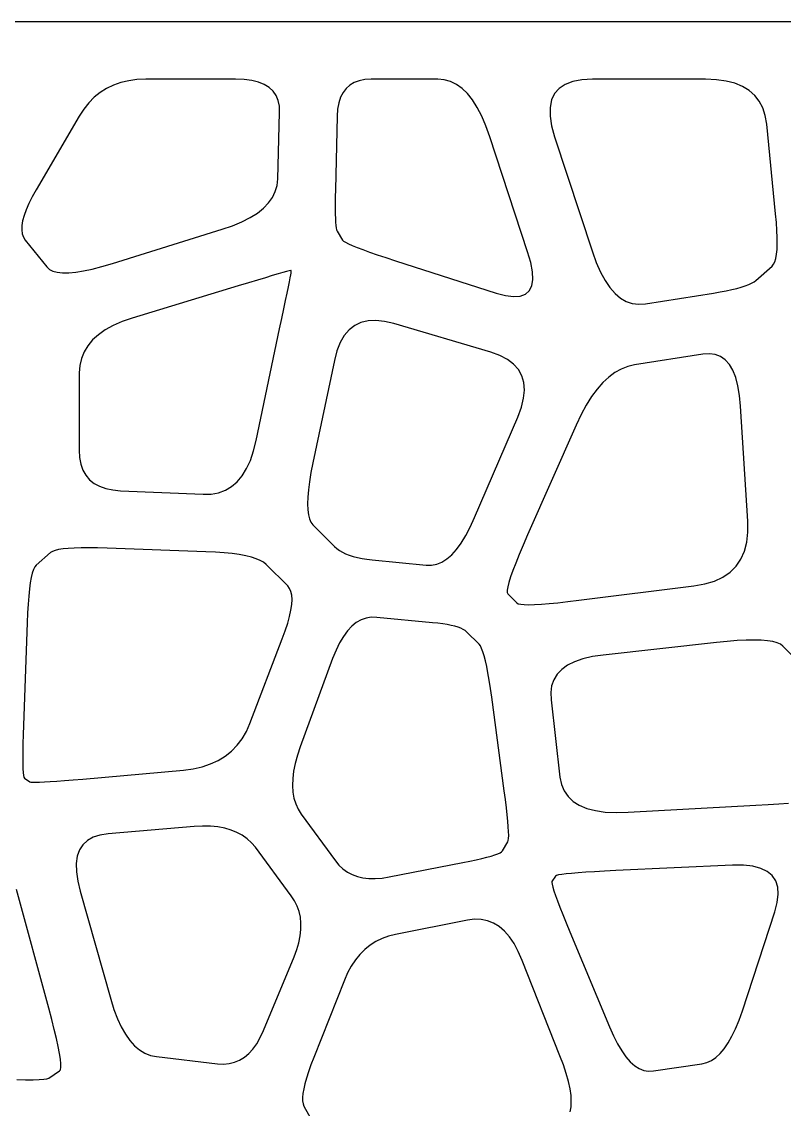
# Model space of a CAD drawing. Header units: millimetres. Extents: x -39 to 1165, y -35 to 718.
# Drawn here: x 343 to 555.1, y 415.4 to 718 of the extents above; entities that cross this region are included whole.
import ezdxf

# ---------------------------------------------------------------- set-up
doc = ezdxf.new("R2010")
doc.units = ezdxf.units.MM

msp = doc.modelspace()

# ---------------------------------------------------------------- linework, layer by layer
at = {"color": 7, "linetype": 'Continuous'}
for p, q in [((1165, 718), (-39, 718)), ((366.625, 699.4375), (364.839996, 698.309998)), ((368.540009, 700.359985), (366.625, 699.4375)), ((370.584991, 701.077515), (368.540009, 700.359985)), ((372.76001, 701.590027), (370.584991, 701.077515)), ((375.065002, 701.897522), (372.76001, 701.590027)), ((377.5, 702), (375.065002, 701.897522)), ((402.5, 702), (377.5, 702)), ((404.872498, 701.907471), (402.5, 702)), ((406.98999, 701.630005), (404.872498, 701.907471)), ((408.852509, 701.16748), (406.98999, 701.630005)), ((410.459991, 700.52002), (408.852509, 701.16748)), ((411.8125, 699.6875), (410.459991, 700.52002)), ((412.910004, 698.669983), (411.8125, 699.6875)), ((433.25, 699.4375), (432.390015, 698.309998)), ((434.289978, 700.359985), (433.25, 699.4375)), ((435.51001, 701.077515), (434.289978, 700.359985)), ((436.910004, 701.590027), (435.51001, 701.077515)), ((438.490021, 701.897522), (436.910004, 701.590027)), ((440.25, 702), (438.490021, 701.897522)), ((458.75, 702), (440.25, 702)), ((460.559998, 701.840027), (458.75, 702)), ((462.290009, 701.359985), (460.559998, 701.840027)), ((463.940002, 700.559998), (462.290009, 701.359985)), ((465.51001, 699.440002), (463.940002, 700.559998)), ((467, 698), (465.51001, 699.440002)), ((492.51001, 699.440002), (491.25, 698)), ((494.190002, 700.559998), (492.51001, 699.440002)), ((496.290009, 701.359985), (494.190002, 700.559998)), ((498.809998, 701.840027), (496.290009, 701.359985)), ((501.75, 702), (498.809998, 701.840027)), ((533.25, 702), (501.75, 702)), ((536.255005, 701.875), (533.25, 702)), ((538.970032, 701.5), (536.255005, 701.875)), ((541.394958, 700.875), (538.970032, 701.5)), ((543.529968, 700), (541.394958, 700.875)), ((545.375, 698.875), (543.529968, 700)), ((363.184998, 696.977539), (361.660004, 695.440002)), ((364.839996, 698.309998), (363.184998, 696.977539)), ((413.752502, 697.467529), (412.910004, 698.669983)), ((414.339996, 696.079956), (413.752502, 697.467529)), ((431.710022, 696.977539), (431.209991, 695.440002)), ((432.390015, 698.309998), (431.710022, 696.977539)), ((468.410004, 696.23999), (467, 698)), ((469.73999, 694.159973), (468.410004, 696.23999)), ((490.410004, 696.23999), (489.98999, 694.159973)), ((491.25, 698), (490.410004, 696.23999)), ((546.929993, 697.5), (545.375, 698.875)), ((548.195007, 695.875), (546.929993, 697.5)), ((360.265015, 693.69751), (359, 691.75)), ((361.660004, 695.440002), (360.265015, 693.69751)), ((414.672485, 694.507507), (414.339996, 696.079956)), ((414.75, 692.75), (414.672485, 694.507507)), ((430.889984, 693.69751), (430.75, 691.75)), ((431.209991, 695.440002), (430.889984, 693.69751)), ((470.990021, 691.76001), (469.73999, 694.159973)), ((489.98999, 694.159973), (489.990021, 691.76001)), ((549.169983, 694), (548.195007, 695.875)), ((549.85498, 691.875), (549.169983, 694)), ((359, 691.75), (347, 671.25)), ((414.25, 674.25), (414.75, 692.75)), ((430.75, 691.75), (430.25, 671.25)), ((472.160004, 689.039978), (470.990021, 691.76001)), ((489.990021, 691.76001), (490.410004, 689.039978)), ((550.25, 689.5), (549.85498, 691.875)), ((473.25, 686), (472.160004, 689.039978)), ((490.410004, 689.039978), (491.25, 686)), ((552.75, 664.5), (550.25, 689.5)), ((483.75, 654), (473.25, 686)), ((491.25, 686), (501.75, 654)), ((413.550018, 670.730042), (414.050018, 672.445007)), ((414.050018, 672.445007), (414.25, 674.25)), ((345.889984, 669.264954), (344.959991, 667.410034)), ((347, 671.25), (345.889984, 669.264954)), ((411.649994, 667.570007), (412.75, 669.10498)), ((412.75, 669.10498), (413.550018, 670.730042)), ((430.210022, 669.289978), (430.190002, 667.51001)), ((430.25, 671.25), (430.210022, 669.289978)), ((344.959991, 667.410034), (344.209991, 665.684998)), ((408.550018, 664.77002), (410.25, 666.125)), ((410.25, 666.125), (411.649994, 667.570007)), ((430.190002, 667.51001), (430.190002, 665.909973)), ((430.190002, 665.909973), (430.209991, 664.48999)), ((343.640015, 664.090027), (343.25, 662.625)), ((344.209991, 665.684998), (343.640015, 664.090027)), ((404.25, 662.330017), (406.550018, 663.505005)), ((406.550018, 663.505005), (408.550018, 664.77002)), ((430.209991, 664.48999), (430.25, 663.25)), ((430.25, 663.25), (430.309998, 662.190002)), ((552.965027, 662.10498), (552.75, 664.5)), ((343.039978, 661.289978), (343.01001, 660.085022)), ((343.01001, 660.085022), (343.160004, 659.01001)), ((343.25, 662.625), (343.039978, 661.289978)), ((368.25, 650.75), (398.75, 660.25)), ((398.75, 660.25), (401.649994, 661.244995)), ((401.649994, 661.244995), (404.25, 662.330017)), ((430.309998, 662.190002), (430.390015, 661.309998)), ((430.390015, 661.309998), (430.48999, 660.609985)), ((430.48999, 660.609985), (430.609985, 660.090027)), ((430.609985, 660.090027), (430.75, 659.75)), ((553.109985, 659.919983), (552.965027, 662.10498)), ((553.184998, 657.945007), (553.109985, 659.919983)), ((343.160004, 659.01001), (343.490021, 658.065002)), ((343.490021, 658.065002), (344, 657.25)), ((344, 657.25), (350, 649.75)), ((430.75, 659.75), (432.25, 657.25)), ((432.25, 657.25), (432.532501, 656.967529)), ((432.532501, 656.967529), (433.079987, 656.619995)), ((553.190002, 656.179993), (553.184998, 657.945007)), ((433.079987, 656.619995), (433.892517, 656.20752)), ((433.892517, 656.20752), (434.970001, 655.72998)), ((434.970001, 655.72998), (436.3125, 655.1875)), ((436.3125, 655.1875), (437.920013, 654.580017)), ((437.920013, 654.580017), (439.79248, 653.907471)), ((439.79248, 653.907471), (441.930023, 653.170044)), ((484.607483, 651.005005), (483.75, 654)), ((501.75, 654), (502.842499, 650.975037)), ((552.98999, 653.279968), (553.125, 654.625)), ((553.125, 654.625), (553.190002, 656.179993)), ((365.32251, 649.88501), (368.25, 650.75)), ((441.930023, 653.170044), (444.33252, 652.367493)), ((444.33252, 652.367493), (447, 651.5)), ((447, 651.5), (475, 642.5)), ((485.079987, 648.419983), (484.607483, 651.005005)), ((502.842499, 650.975037), (504.019989, 648.299988)), ((552.164978, 650.505005), (552.51001, 651.220032)), ((552.51001, 651.220032), (552.784973, 652.144958)), ((552.784973, 652.144958), (552.98999, 653.279968)), ((350, 649.75), (350.722473, 649.085022)), ((350.722473, 649.085022), (351.690002, 648.590027)), ((351.690002, 648.590027), (352.902496, 648.265015)), ((352.902496, 648.265015), (354.360016, 648.109985)), ((354.360016, 648.109985), (356.0625, 648.125)), ((356.0625, 648.125), (358.009979, 648.309998)), ((358.009979, 648.309998), (360.202484, 648.665039)), ((360.202484, 648.665039), (362.640015, 649.190002)), ((362.640015, 649.190002), (365.32251, 649.88501)), ((414.3125, 647.8125), (412.690002, 647.340027)), ((415.640015, 648.190002), (414.3125, 647.8125)), ((416.672516, 648.472534), (415.640015, 648.190002)), ((417.410004, 648.659973), (416.672516, 648.472534)), ((417.852509, 648.752502), (417.410004, 648.659973)), ((418, 648.75), (417.852509, 648.752502)), ((417.869995, 647.540039), (417.967499, 648.047485)), ((417.967499, 648.047485), (418, 648.25)), ((418, 648.25), (418, 648.75)), ((485.167511, 646.244995), (485.079987, 648.419983)), ((504.019989, 648.299988), (505.282501, 645.975037)), ((547.25, 646), (551.75, 650)), ((551.75, 650), (552.164978, 650.505005)), ((406.05249, 645.352539), (403.25, 644.5)), ((408.559998, 646.110046), (406.05249, 645.352539)), ((410.772491, 646.772461), (408.559998, 646.110046)), ((412.690002, 647.340027), (410.772491, 646.772461)), ((417.1875, 644.1875), (417.480011, 645.609985)), ((417.480011, 645.609985), (417.707489, 646.727478)), ((417.707489, 646.727478), (417.869995, 647.540039)), ((484.869995, 644.47998), (485.167511, 646.244995)), ((505.282501, 645.975037), (506.630005, 644)), ((544.289978, 644.480042), (545.247498, 644.845032)), ((545.247498, 644.845032), (546.059998, 645.219971)), ((546.059998, 645.219971), (546.727539, 645.60498)), ((546.727539, 645.60498), (547.25, 646)), ((403.25, 644.5), (373.75, 635.5)), ((416.407501, 640.427551), (416.829987, 642.460022)), ((416.829987, 642.460022), (417.1875, 644.1875)), ((475, 642.5), (477.607483, 641.804993)), ((477.607483, 641.804993), (479.829987, 641.519958)), ((479.829987, 641.519958), (481.667511, 641.64502)), ((481.667511, 641.64502), (483.119995, 642.179993)), ((483.119995, 642.179993), (484.1875, 643.125)), ((484.1875, 643.125), (484.869995, 644.47998)), ((506.630005, 644), (508.0625, 642.375)), ((508.0625, 642.375), (509.580017, 641.100037)), ((516.5, 639.5), (535.5, 642.5)), ((535.5, 642.5), (537.327515, 642.805054)), ((537.327515, 642.805054), (539.01001, 643.119995)), ((539.01001, 643.119995), (540.547485, 643.445007)), ((540.547485, 643.445007), (541.940002, 643.779968)), ((541.940002, 643.779968), (543.1875, 644.125)), ((543.1875, 644.125), (544.289978, 644.480042)), ((415.919983, 638.089966), (416.407501, 640.427551)), ((509.580017, 641.100037), (511.182526, 640.174988)), ((511.182526, 640.174988), (512.869995, 639.600037)), ((512.869995, 639.600037), (514.642517, 639.375)), ((514.642517, 639.375), (516.5, 639.5)), ((415.367523, 635.44751), (415.919983, 638.089966)), ((368.440002, 633.449951), (366.227509, 632.237549)), ((370.94751, 634.537476), (368.440002, 633.449951)), ((373.75, 635.5), (370.94751, 634.537476)), ((414.75, 632.5), (415.367523, 635.44751)), ((435.625, 633.4375), (434.080017, 632.230042)), ((437.380005, 634.279968), (435.625, 633.4375)), ((439.345001, 634.757507), (437.380005, 634.279968)), ((441.519989, 634.869995), (439.345001, 634.757507)), ((443.904999, 634.617554), (441.519989, 634.869995)), ((446.5, 634), (443.904999, 634.617554)), ((473.5, 626), (446.5, 634)), ((364.309998, 630.900024), (362.6875, 629.4375)), ((366.227509, 632.237549), (364.309998, 630.900024)), ((408.25, 601.5), (414.75, 632.5)), ((432.744995, 630.657532), (431.619995, 628.719971)), ((434.080017, 632.230042), (432.744995, 630.657532)), ((361.359985, 627.849976), (360.327484, 626.137451)), ((362.6875, 629.4375), (361.359985, 627.849976)), ((431.619995, 628.719971), (430.704987, 626.41748)), ((359.589996, 624.300049), (359.147491, 622.337524)), ((360.327484, 626.137451), (359.589996, 624.300049)), ((430, 623.75), (424, 595.25)), ((430.704987, 626.41748), (430, 623.75)), ((476.005005, 625.099976), (473.5, 626)), ((478.119995, 624), (476.005005, 625.099976)), ((479.845001, 622.700012), (478.119995, 624)), ((532.5, 625.5), (513.5, 622.5)), ((534.315002, 625.625), (532.5, 625.5)), ((535.960022, 625.399963), (534.315002, 625.625)), ((537.434998, 624.825012), (535.960022, 625.399963)), ((538.73999, 623.899963), (537.434998, 624.825012)), ((539.875, 622.625), (538.73999, 623.899963)), ((359.147491, 622.337524), (359, 620.25)), ((481.179993, 621.200012), (479.845001, 622.700012)), ((482.125, 619.5), (481.179993, 621.200012)), ((509.809998, 621.350037), (508.047485, 620.362488)), ((511.627502, 622.0625), (509.809998, 621.350037)), ((513.5, 622.5), (511.627502, 622.0625)), ((540.839966, 621), (539.875, 622.625)), ((541.63501, 619.024963), (540.839966, 621)), ((359, 620.25), (359, 598.75)), ((482.679993, 617.599976), (482.125, 619.5)), ((482.845001, 615.5), (482.679993, 617.599976)), ((504.6875, 617.5625), (503.089996, 615.75)), ((506.339996, 619.100037), (504.6875, 617.5625)), ((508.047485, 620.362488), (506.339996, 619.100037)), ((542.26001, 616.700012), (541.63501, 619.024963)), ((482.619995, 613.200012), (482.845001, 615.5)), ((503.089996, 615.75), (501.547485, 613.662537)), ((542.715027, 614.024963), (542.26001, 616.700012)), ((482.005005, 610.700012), (482.619995, 613.200012)), ((501.547485, 613.662537), (500.059998, 611.299988)), ((543, 611), (542.715027, 614.024963)), ((481, 608), (482.005005, 610.700012)), ((498.627502, 608.662537), (497.25, 605.75)), ((500.059998, 611.299988), (498.627502, 608.662537)), ((545, 579), (543, 611)), ((469, 580), (481, 608)), ((497.25, 605.75), (483.75, 575.25)), ((407.517487, 598.559998), (408.25, 601.5)), ((359, 598.75), (359.11499, 596.702515)), ((359.11499, 596.702515), (359.459991, 594.859985)), ((406.619995, 595.940002), (407.517487, 598.559998)), ((359.459991, 594.859985), (360.035004, 593.222534)), ((360.035004, 593.222534), (360.839996, 591.789978)), ((404.330017, 591.659973), (405.557495, 593.640015)), ((405.557495, 593.640015), (406.619995, 595.940002)), ((424, 595.25), (423.460022, 592.512512)), ((360.839996, 591.789978), (361.875, 590.5625)), ((361.875, 590.5625), (363.139984, 589.539978)), ((402.9375, 590), (404.330017, 591.659973)), ((423.460022, 592.512512), (423.040009, 590)), ((363.139984, 589.539978), (364.634979, 588.722534)), ((364.634979, 588.722534), (366.360016, 588.109985)), ((366.360016, 588.109985), (368.315002, 587.702515)), ((368.315002, 587.702515), (370.5, 587.5)), ((370.5, 587.5), (393.5, 586.5)), ((397.769989, 586.940002), (399.657501, 587.640015)), ((399.657501, 587.640015), (401.380005, 588.659973)), ((401.380005, 588.659973), (402.9375, 590)), ((422.73999, 587.712463), (422.559998, 585.649963)), ((423.040009, 590), (422.73999, 587.712463)), ((393.5, 586.5), (395.717499, 586.559998)), ((395.717499, 586.559998), (397.769989, 586.940002)), ((422.559998, 585.649963), (422.5, 583.8125)), ((422.5, 583.8125), (422.559998, 582.200012)), ((422.559998, 582.200012), (422.73999, 580.8125)), ((422.73999, 580.8125), (423.040009, 579.649963)), ((423.040009, 579.649963), (423.460022, 578.712463)), ((423.460022, 578.712463), (424, 578)), ((467.785004, 577.347473), (469, 580)), ((545.029968, 575.940002), (545, 579)), ((424, 578), (430, 572)), ((466.539978, 574.98999), (467.785004, 577.347473)), ((483.75, 575.25), (482.480011, 572.339966)), ((544.720032, 573.159973), (545.029968, 575.940002)), ((463.959991, 571.160034), (465.265015, 572.92749)), ((465.265015, 572.92749), (466.539978, 574.98999)), ((482.480011, 572.339966), (481.369995, 569.710022)), ((544.070007, 570.660034), (544.720032, 573.159973)), ((351, 570.25), (347, 566.75)), ((351.517517, 570.577515), (351, 570.25)), ((352.269989, 570.859985), (351.517517, 570.577515)), ((353.257507, 571.097534), (352.269989, 570.859985)), ((354.47998, 571.289978), (353.257507, 571.097534)), ((355.9375, 571.4375), (354.47998, 571.289978)), ((357.630005, 571.539978), (355.9375, 571.4375)), ((359.557495, 571.597534), (357.630005, 571.539978)), ((361.720001, 571.609985), (359.557495, 571.597534)), ((364.117493, 571.577515), (361.720001, 571.609985)), ((366.75, 571.5), (364.117493, 571.577515)), ((394.25, 570.5), (366.75, 571.5)), ((396.892487, 570.375), (394.25, 570.5)), ((399.320007, 570.200012), (396.892487, 570.375)), ((401.532501, 569.974976), (399.320007, 570.200012)), ((403.529999, 569.700012), (401.532501, 569.974976)), ((405.3125, 569.375), (403.529999, 569.700012)), ((406.880005, 569), (405.3125, 569.375)), ((408.232513, 568.575012), (406.880005, 569)), ((430, 572), (430.644989, 571.422485)), ((430.644989, 571.422485), (431.380005, 570.890015)), ((431.380005, 570.890015), (432.204987, 570.402466)), ((432.204987, 570.402466), (433.119995, 569.960022)), ((433.119995, 569.960022), (434.125, 569.5625)), ((434.125, 569.5625), (435.220001, 569.210022)), ((435.220001, 569.210022), (436.404999, 568.902466)), ((461.26001, 568.51001), (462.625, 569.6875)), ((462.625, 569.6875), (463.959991, 571.160034)), ((481.369995, 569.710022), (480.420013, 567.359985)), ((543.080017, 568.440002), (544.070007, 570.660034)), ((346.61499, 566.275024), (346.26001, 565.550049)), ((347, 566.75), (346.61499, 566.275024)), ((409.369995, 568.099976), (408.232513, 568.575012)), ((410.292511, 567.575012), (409.369995, 568.099976)), ((411, 567), (410.292511, 567.575012)), ((417, 561), (411, 567)), ((436.404999, 568.902466), (437.679993, 568.640015)), ((437.679993, 568.640015), (439.045013, 568.422485)), ((439.045013, 568.422485), (440.5, 568.25)), ((440.5, 568.25), (455.5, 566.75)), ((455.5, 566.75), (456.984985, 566.747498)), ((456.984985, 566.747498), (458.440002, 567.039978)), ((458.440002, 567.039978), (459.86499, 567.627502)), ((459.86499, 567.627502), (461.26001, 568.51001)), ((480.420013, 567.359985), (479.630005, 565.290039)), ((540.080017, 564.840027), (541.75, 566.5)), ((541.75, 566.5), (543.080017, 568.440002)), ((345.640015, 563.349976), (345.375, 561.875)), ((345.934998, 564.574951), (345.640015, 563.349976)), ((346.26001, 565.550049), (345.934998, 564.574951)), ((479, 563.5), (478.529999, 561.98999)), ((479.630005, 565.290039), (479, 563.5)), ((535.720032, 562.360046), (538.070007, 563.459961)), ((538.070007, 563.459961), (540.080017, 564.840027)), ((345.140015, 560.150024), (344.934998, 558.175049)), ((345.375, 561.875), (345.140015, 560.150024)), ((417.524994, 560.3125), (417, 561)), ((417.899994, 559.450012), (417.524994, 560.3125)), ((478.220001, 560.76001), (478.070007, 559.809998)), ((478.529999, 561.98999), (478.220001, 560.76001)), ((498, 557), (530, 561)), ((530, 561), (533.029968, 561.540039)), ((533.029968, 561.540039), (535.720032, 562.360046)), ((344.934998, 558.175049), (344.76001, 555.949951)), ((418.125, 558.412476), (417.899994, 559.450012)), ((418.200012, 557.200012), (418.125, 558.412476)), ((418.125, 555.8125), (418.200012, 557.200012)), ((478.070007, 559.809998), (478.079987, 559.140015)), ((478.079987, 559.140015), (478.25, 558.75)), ((478.25, 558.75), (480.75, 556.25)), ((494.94751, 556.632507), (498, 557)), ((344.76001, 555.949951), (344.61499, 553.474976)), ((417.524994, 552.512512), (417.899994, 554.25)), ((417.899994, 554.25), (418.125, 555.8125)), ((480.75, 556.25), (481.147491, 556.032471)), ((481.147491, 556.032471), (481.839996, 555.880005)), ((481.839996, 555.880005), (482.827484, 555.79248)), ((482.827484, 555.79248), (484.109985, 555.77002)), ((484.109985, 555.77002), (485.6875, 555.8125)), ((485.6875, 555.8125), (487.559998, 555.919983)), ((487.559998, 555.919983), (489.727509, 556.092529)), ((489.727509, 556.092529), (492.190002, 556.329956)), ((492.190002, 556.329956), (494.94751, 556.632507)), ((344.61499, 553.474976), (344.5, 550.75)), ((417, 550.599976), (417.524994, 552.512512)), ((437.392487, 551.529968), (436.070007, 550.769958)), ((438.779999, 552.030029), (437.392487, 551.529968)), ((440.232513, 552.27002), (438.779999, 552.030029)), ((441.75, 552.25), (440.232513, 552.27002)), ((457.25, 550.75), (441.75, 552.25)), ((344.5, 550.75), (343.5, 522.25)), ((415.5, 546.25), (416.325012, 548.512512)), ((416.325012, 548.512512), (417, 550.599976)), ((433.619995, 548.470032), (432.492493, 546.929993)), ((434.8125, 549.75), (433.619995, 548.470032)), ((436.070007, 550.769958), (434.8125, 549.75)), ((458.73999, 550.589966), (457.25, 550.75)), ((460.109985, 550.409973), (458.73999, 550.589966)), ((461.360016, 550.210022), (460.109985, 550.409973)), ((462.490021, 549.98999), (461.360016, 550.210022)), ((463.5, 549.75), (462.490021, 549.98999)), ((464.389984, 549.48999), (463.5, 549.75)), ((465.160004, 549.210022), (464.389984, 549.48999)), ((465.809998, 548.909973), (465.160004, 549.210022)), ((466.340027, 548.589966), (465.809998, 548.909973)), ((466.75, 548.25), (466.340027, 548.589966)), ((470.25, 544.75), (466.75, 548.25)), ((406.5, 522.75), (415.5, 546.25)), ((431.429993, 545.130005), (430.432495, 543.069946)), ((432.492493, 546.929993), (431.429993, 545.130005)), ((536.25, 545.25), (504.75, 541.75)), ((539.27002, 545.554993), (536.25, 545.25)), ((542.030029, 545.769958), (539.27002, 545.554993)), ((544.529968, 545.89502), (542.030029, 545.769958)), ((546.769958, 545.929993), (544.529968, 545.89502)), ((548.75, 545.875), (546.769958, 545.929993)), ((550.470032, 545.72998), (548.75, 545.875)), ((551.929993, 545.494995), (550.470032, 545.72998)), ((553.130005, 545.169983), (551.929993, 545.494995)), ((554.069946, 544.755005), (553.130005, 545.169983)), ((430.432495, 543.069946), (429.5, 540.75)), ((470.599976, 544.287537), (470.25, 544.75)), ((470.950012, 543.600037), (470.599976, 544.287537)), ((471.299988, 542.6875), (470.950012, 543.600037)), ((471.650024, 541.549988), (471.299988, 542.6875)), ((504.75, 541.75), (501.769989, 541.309998)), ((554.75, 544.25), (554.069946, 544.755005)), ((560.25, 538.75), (554.75, 544.25)), ((429.5, 540.75), (420.5, 516.25)), ((472, 540.1875), (471.650024, 541.549988)), ((472.349976, 538.600037), (472, 540.1875)), ((494.869995, 538.909973), (493.25, 537.75)), ((496.829987, 539.890015), (494.869995, 538.909973)), ((499.130005, 540.690002), (496.829987, 539.890015)), ((501.769989, 541.309998), (499.130005, 540.690002)), ((472.700012, 536.787537), (472.349976, 538.600037)), ((473.049988, 534.75), (472.700012, 536.787537)), ((491.970001, 536.409973), (491.029999, 534.890015)), ((493.25, 537.75), (491.970001, 536.409973)), ((473.400024, 532.487488), (473.049988, 534.75)), ((490.429993, 533.190002), (490.170013, 531.309998)), ((491.029999, 534.890015), (490.429993, 533.190002)), ((473.75, 530), (473.400024, 532.487488)), ((477.25, 504), (473.75, 530)), ((490.170013, 531.309998), (490.25, 529.25)), ((490.25, 529.25), (492.75, 507.75)), ((343.5, 522.25), (343.412506, 519.537537)), ((405.505005, 520.505005), (406.5, 522.75)), ((343.412506, 519.537537), (343.350006, 517.100037)), ((402.945007, 516.644958), (404.320007, 518.470032)), ((404.320007, 518.470032), (405.505005, 520.505005)), ((343.3125, 514.9375), (343.299988, 513.049988)), ((343.350006, 517.100037), (343.3125, 514.9375)), ((399.625, 513.625), (401.380005, 515.029968)), ((401.380005, 515.029968), (402.945007, 516.644958)), ((420.5, 516.25), (419.692505, 513.857544)), ((343.299988, 513.049988), (343.3125, 511.4375)), ((395.545013, 511.445007), (397.679993, 512.429993)), ((397.679993, 512.429993), (399.625, 513.625)), ((419.070007, 511.579987), (418.632507, 509.417511)), ((419.692505, 513.857544), (419.070007, 511.579987)), ((343.3125, 511.4375), (343.350006, 510.100006)), ((343.350006, 510.100006), (343.412506, 509.037506)), ((343.412506, 509.037506), (343.5, 508.25)), ((360, 507.25), (388, 509.75)), ((388, 509.75), (390.704987, 510.105011)), ((390.704987, 510.105011), (393.220001, 510.669983)), ((393.220001, 510.669983), (395.545013, 511.445007)), ((418.632507, 509.417511), (418.380005, 507.369995)), ((343.5, 508.25), (343.612488, 507.737488)), ((343.612488, 507.737488), (343.75, 507.5)), ((343.75, 507.5), (345.25, 506.5)), ((345.25, 506.5), (345.532501, 506.417511)), ((345.532501, 506.417511), (346.079987, 506.369995)), ((346.079987, 506.369995), (346.892517, 506.357513)), ((346.892517, 506.357513), (347.970001, 506.380005)), ((347.970001, 506.380005), (349.3125, 506.4375)), ((349.3125, 506.4375), (350.920013, 506.529999)), ((350.920013, 506.529999), (352.79248, 506.657501)), ((352.79248, 506.657501), (354.930023, 506.820007)), ((354.930023, 506.820007), (357.33252, 507.017487)), ((357.33252, 507.017487), (360, 507.25)), ((418.380005, 507.369995), (418.3125, 505.4375)), ((418.3125, 505.4375), (418.429993, 503.619995)), ((492.75, 507.75), (493.165009, 505.717499)), ((493.165009, 505.717499), (493.910004, 503.920013)), ((418.429993, 503.619995), (418.732513, 501.917511)), ((477.574982, 501.517517), (477.25, 504)), ((493.910004, 503.920013), (494.985016, 502.357483)), ((418.732513, 501.917511), (419.220001, 500.329987)), ((419.220001, 500.329987), (419.892487, 498.857483)), ((477.850006, 499.269989), (477.574982, 501.517517)), ((494.985016, 502.357483), (496.390015, 501.029999)), ((496.390015, 501.029999), (498.125, 499.9375)), ((498.125, 499.9375), (500.190002, 499.079987)), ((511.75, 498), (547.25, 500)), ((547.25, 500), (550.627502, 500.192505)), ((550.627502, 500.192505), (553.659973, 500.369995)), ((553.659973, 500.369995), (556.347534, 500.532501)), ((419.892487, 498.857483), (420.75, 497.5)), ((420.75, 497.5), (430.25, 484.5)), ((478.074982, 497.257507), (477.850006, 499.269989)), ((478.25, 495.47998), (478.074982, 497.257507)), ((500.190002, 499.079987), (502.584991, 498.45752)), ((502.584991, 498.45752), (505.309998, 498.069977)), ((505.309998, 498.069977), (508.36499, 497.91748)), ((508.36499, 497.91748), (511.75, 498)), ((391, 494), (367, 492)), ((393.330017, 494.122498), (391, 494)), ((395.519989, 494.089996), (393.330017, 494.122498)), ((397.570007, 493.902496), (395.519989, 494.089996)), ((399.47998, 493.559998), (397.570007, 493.902496)), ((401.25, 493.0625), (399.47998, 493.559998)), ((478.375, 493.9375), (478.25, 495.47998)), ((478.449982, 492.630005), (478.375, 493.9375)), ((362.850006, 491.039978), (361.262482, 490.140015)), ((364.762482, 491.660004), (362.850006, 491.039978)), ((367, 492), (364.762482, 491.660004)), ((402.880005, 492.410004), (401.25, 493.0625)), ((404.369995, 491.602509), (402.880005, 492.410004)), ((405.720001, 490.640015), (404.369995, 491.602509)), ((406.929993, 489.522491), (405.720001, 490.640015)), ((478.375, 490.117493), (478.449982, 490.720001)), ((478.475006, 491.557495), (478.449982, 492.630005)), ((478.449982, 490.720001), (478.475006, 491.557495)), ((359.0625, 487.5), (358.449982, 485.76001)), ((360, 488.959991), (359.0625, 487.5)), ((361.262482, 490.140015), (360, 488.959991)), ((408, 488.25), (406.929993, 489.522491)), ((418, 474.75), (408, 488.25)), ((476.75, 487.25), (478.25, 489.75)), ((478.25, 489.75), (478.375, 490.117493)), ((358.449982, 485.76001), (358.162506, 483.73999)), ((430.25, 484.5), (431.255005, 483.285004)), ((465.75, 484), (467.704987, 484.392517)), ((467.704987, 484.392517), (469.470001, 484.769989)), ((469.470001, 484.769989), (471.045013, 485.132507)), ((471.045013, 485.132507), (472.429993, 485.47998)), ((472.429993, 485.47998), (473.625, 485.8125)), ((473.625, 485.8125), (474.630005, 486.130005)), ((474.630005, 486.130005), (475.445007, 486.432495)), ((475.445007, 486.432495), (476.070007, 486.720001)), ((476.070007, 486.720001), (476.505005, 486.992493)), ((476.505005, 486.992493), (476.75, 487.25)), ((358.162506, 483.73999), (358.199982, 481.440002)), ((358.199982, 481.440002), (358.5625, 478.859985)), ((431.255005, 483.285004), (432.369995, 482.240021)), ((432.369995, 482.240021), (433.595001, 481.36499)), ((433.595001, 481.36499), (434.929993, 480.660004)), ((445.25, 480), (465.75, 484)), ((499.917511, 481.299988), (497.769989, 481.150024)), ((502.380005, 481.450012), (499.917511, 481.299988)), ((505.157501, 481.599976), (502.380005, 481.450012)), ((508.25, 481.75), (505.157501, 481.599976)), ((540.75, 483.25), (508.25, 481.75)), ((543.79248, 483.255005), (540.75, 483.25)), ((546.419983, 482.970001), (543.79248, 483.255005)), ((548.632507, 482.39502), (546.419983, 482.970001)), ((550.429993, 481.529999), (548.632507, 482.39502)), ((551.8125, 480.375), (550.429993, 481.529999)), ((358.5625, 478.859985), (359.25, 476)), ((434.929993, 480.660004), (436.375, 480.125)), ((436.375, 480.125), (437.929993, 479.76001)), ((437.929993, 479.76001), (439.595001, 479.565002)), ((439.595001, 479.565002), (441.369995, 479.540009)), ((441.369995, 479.540009), (443.255005, 479.684998)), ((443.255005, 479.684998), (445.25, 480)), ((490.5, 478.75), (490.460022, 478.474976)), ((490.460022, 478.474976), (490.540009, 477.950012)), ((491.5, 480.25), (490.5, 478.75)), ((491.757477, 480.400024), (491.5, 480.25)), ((492.330017, 480.549988), (491.757477, 480.400024)), ((493.217499, 480.700012), (492.330017, 480.549988)), ((494.420013, 480.849976), (493.217499, 480.700012)), ((495.9375, 481), (494.420013, 480.849976)), ((497.769989, 481.150024), (495.9375, 481)), ((552.779968, 478.929993), (551.8125, 480.375)), ((553.332458, 477.195007), (552.779968, 478.929993)), ((350.5, 443.5), (341.5, 476.5)), ((359.25, 476), (367.75, 446)), ((490.540009, 477.950012), (490.73999, 477.174988)), ((490.73999, 477.174988), (491.059998, 476.150024)), ((491.059998, 476.150024), (491.5, 474.875)), ((553.192505, 472.855011), (553.470032, 475.170013)), ((553.470032, 475.170013), (553.332458, 477.195007)), ((418.907501, 473.365021), (418, 474.75)), ((419.630005, 471.910004), (418.907501, 473.365021)), ((491.5, 474.875), (492.059998, 473.349976)), ((492.059998, 473.349976), (492.73999, 471.575012)), ((552.5, 470.25), (553.192505, 472.855011)), ((420.167511, 470.38501), (419.630005, 471.910004)), ((420.519989, 468.789978), (420.167511, 470.38501)), ((492.73999, 471.575012), (493.540009, 469.549988)), ((493.540009, 469.549988), (494.460022, 467.275024)), ((543.5, 442.75), (552.5, 470.25)), ((420.6875, 467.125), (420.519989, 468.789978)), ((420.670013, 465.390015), (420.6875, 467.125)), ((467, 468), (447, 464)), ((468.952515, 468.247498), (467, 468)), ((470.809998, 468.190002), (468.952515, 468.247498)), ((472.57251, 467.827515), (470.809998, 468.190002)), ((474.23999, 467.160004), (472.57251, 467.827515)), ((475.8125, 466.1875), (474.23999, 467.160004)), ((477.290009, 464.910004), (475.8125, 466.1875)), ((494.460022, 467.275024), (495.5, 464.75)), ((420.080017, 461.709991), (420.467499, 463.585022)), ((420.467499, 463.585022), (420.670013, 465.390015)), ((445.057495, 463.512482), (443.230011, 462.850006)), ((447, 464), (445.057495, 463.512482)), ((478.672485, 463.327515), (477.290009, 464.910004)), ((479.960022, 461.440002), (478.672485, 463.327515)), ((495.5, 464.75), (506.5, 438.25)), ((419.507477, 459.764984), (420.080017, 461.709991)), ((439.919983, 461), (438.4375, 459.8125)), ((441.517517, 462.012482), (439.919983, 461)), ((443.230011, 462.850006), (441.517517, 462.012482)), ((481.152496, 459.247498), (479.960022, 461.440002)), ((410.25, 437.25), (418.75, 457.75)), ((418.75, 457.75), (419.507477, 459.764984)), ((437.070007, 458.449982), (435.817505, 456.912506)), ((438.4375, 459.8125), (437.070007, 458.449982)), ((482.25, 456.75), (481.152496, 459.247498)), ((434.679993, 455.199982), (433.657501, 453.3125)), ((435.817505, 456.912506), (434.679993, 455.199982)), ((492.75, 430.25), (482.25, 456.75)), ((432.75, 451.25), (424.25, 429.75)), ((433.657501, 453.3125), (432.75, 451.25)), ((367.75, 446), (368.642487, 443.140015)), ((351.340027, 440.355011), (350.5, 443.5)), ((368.642487, 443.140015), (369.619995, 440.559998)), ((542.577515, 440.127502), (543.5, 442.75)), ((352.059998, 437.52002), (351.340027, 440.355011)), ((369.619995, 440.559998), (370.682495, 438.26001)), ((541.609985, 437.76001), (542.577515, 440.127502)), ((352.660004, 434.994995), (352.059998, 437.52002)), ((370.682495, 438.26001), (371.830017, 436.23999)), ((371.830017, 436.23999), (373.0625, 434.5)), ((409.357513, 435.3125), (410.25, 437.25)), ((506.5, 438.25), (507.612488, 435.742493)), ((540.597534, 435.647491), (541.609985, 437.76001)), ((353.139984, 432.779999), (352.660004, 434.994995)), ((373.0625, 434.5), (374.380005, 433.040009)), ((374.380005, 433.040009), (375.782501, 431.859985)), ((407.317505, 432.112488), (408.380005, 433.600006)), ((408.380005, 433.600006), (409.357513, 435.3125)), ((507.612488, 435.742493), (508.75, 433.52002)), ((508.75, 433.52002), (509.912506, 431.582489)), ((538.4375, 432.1875), (539.539978, 433.790009)), ((539.539978, 433.790009), (540.597534, 435.647491)), ((353.5, 430.875), (353.139984, 432.779999)), ((353.740021, 429.279999), (353.5, 430.875)), ((375.782501, 431.859985), (377.269989, 430.960022)), ((377.269989, 430.960022), (378.842499, 430.339996)), ((378.842499, 430.339996), (380.5, 430)), ((380.5, 430), (397.5, 428)), ((403.619995, 429), (404.9375, 429.8125)), ((404.9375, 429.8125), (406.169983, 430.850006)), ((406.169983, 430.850006), (407.317505, 432.112488)), ((493.712494, 427.6875), (492.75, 430.25)), ((509.912506, 431.582489), (511.100006, 429.929993)), ((511.100006, 429.929993), (512.3125, 428.5625)), ((536.097534, 429.747498), (537.289978, 430.839996)), ((537.289978, 430.839996), (538.4375, 432.1875)), ((353.73999, 426.355011), (353.859985, 427.02002)), ((353.860016, 427.994995), (353.740021, 429.279999)), ((353.859985, 427.02002), (353.860016, 427.994995)), ((397.5, 428), (399.157501, 427.912506)), ((399.157501, 427.912506), (400.730011, 428.049988)), ((400.730011, 428.049988), (402.217499, 428.412506)), ((402.217499, 428.412506), (403.619995, 429)), ((423.45752, 427.679993), (422.779999, 425.77002)), ((424.25, 429.75), (423.45752, 427.679993)), ((494.5, 425.300018), (493.712494, 427.6875)), ((512.3125, 428.5625), (513.549988, 427.480011)), ((513.549988, 427.480011), (514.8125, 426.682495)), ((518.75, 426), (532.25, 428)), ((532.25, 428), (533.577515, 428.327515)), ((533.577515, 428.327515), (534.859985, 428.910004)), ((534.859985, 428.910004), (536.097534, 429.747498)), ((349.110016, 423.690002), (350.002502, 423.82251)), ((350.002502, 423.82251), (350.5, 424)), ((350.5, 424), (353.5, 426)), ((353.5, 426), (353.73999, 426.355011)), ((422.217499, 424.019989), (421.769989, 422.429993)), ((422.779999, 425.77002), (422.217499, 424.019989)), ((495.112518, 423.087494), (494.5, 425.300018)), ((514.8125, 426.682495), (516.100037, 426.169983)), ((516.100037, 426.169983), (517.412537, 425.942505)), ((517.412537, 425.942505), (518.75, 426)), ((341.589996, 423.609985), (344.0625, 423.5625)), ((344.0625, 423.5625), (346.139984, 423.559998)), ((346.139984, 423.559998), (347.822479, 423.602509)), ((347.822479, 423.602509), (349.110016, 423.690002)), ((421.4375, 421), (421.220001, 419.730011)), ((421.769989, 422.429993), (421.4375, 421)), ((495.550018, 421.050018), (495.112518, 423.087494)), ((495.8125, 419.1875), (495.550018, 421.050018)), ((421.220001, 419.730011), (421.117493, 418.619995)), ((421.117493, 418.619995), (421.130005, 417.669983)), ((421.130005, 417.669983), (421.257507, 416.880005)), ((495.899994, 417.5), (495.8125, 419.1875)), ((421.257507, 416.880005), (421.5, 416.25)), ((421.5, 416.25), (424.5, 410.75)), ((495.550018, 414.649994), (495.8125, 415.987518)), ((495.8125, 415.987518), (495.899994, 417.5))]:
    msp.add_line(p, q, dxfattribs=at)

doc.saveas('drawing.dxf')
